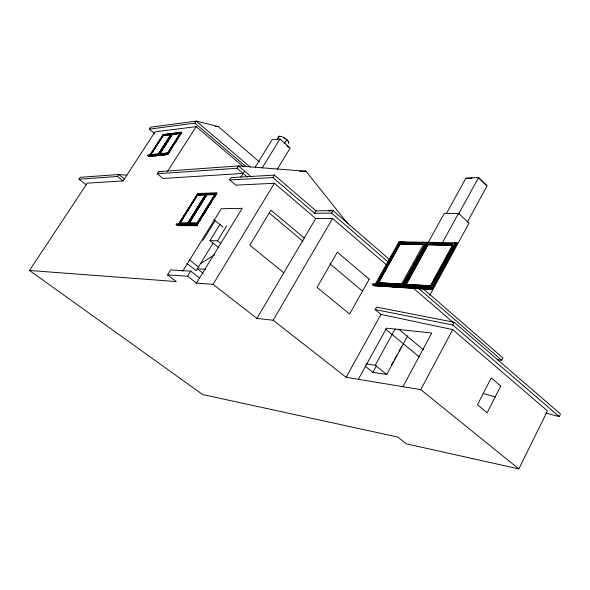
<?xml version="1.0" encoding="UTF-8"?>
<svg xmlns="http://www.w3.org/2000/svg" width="590" height="590" viewBox="0 0 590 590"><rect width="100%" height="100%" fill="white"/><g stroke="black" fill="none" stroke-linecap="round" stroke-linejoin="round"><path stroke-width="0.89" d="M452.796 244.939L430.494 285.87L452.796 244.939L427.743 244.437L405.699 284.365L430.604 285.855M381.671 284.277L376.28 283.938L399.312 242.748L425.729 243.235L426.164 243.965M163.622 135.781L163.15 135.316L170.945 134.38L158.474 153.946L150.62 154.646L158.813 154.226M403.737 285.649L427.16 243.264L403.737 285.649L410.175 286.047M180.289 133.252L167.708 153.061L159.661 153.776L167.656 153.017L180.289 133.252L172.302 134.218L159.934 153.806M179.729 223.131L187.841 223.123L179.729 223.131L197.385 194.995L205.431 194.685L188.313 222.364M215.011 194.516L206.825 194.634L189.036 223.116L197.34 223.108L215.011 194.516L197.281 223.057L189.265 223.057L206.898 194.825L215.084 194.582M147.994 155.76L166.535 153.798L167.685 154.396L149.189 156.136L147.625 155.458L147.957 155.17L149.285 155.989L154.565 155.495M432.308 288.975L430.029 287.529L372.954 283.96L372.401 284.587L372.91 285.022L429.985 288.65L430.117 288.23L431.777 288.967L431.578 289.336L374.466 285.671L431.777 288.967M372.91 285.022L373.042 284.623L374.657 285.324M176.55 224.893L195.644 224.606L196.971 225.166L177.959 225.151L176.55 224.893L176.137 224.569L176.587 224.119L197.702 224.429M545.949 413.089L559.224 416.599L560.5 414.003L454.271 322.288L376.531 307.102L375.152 309.58L380.963 314.418L452.707 329.581L547.483 410.928L518.831 468.91L406.237 443.82L397.749 437.035L202.687 394.555L29.5 270.471L87.276 183.158L123.096 180.931L155.089 131.828L196.175 126.629L243.537 166.867M497.134 359.664L501.699 360.232L502.909 357.879L423.554 289.07M375.152 309.58L452.832 324.994L454.271 322.288M199.568 278.008L190.695 271.135L170.628 269.918L167.545 274.881L187.554 276.231L196.455 283.089L213.064 284.343L256.93 318.408L273.155 320.23L346.109 377.283L420.759 389.629L452.707 329.581M402.926 386.679L431.769 333.011L386.531 328.151L358.351 379.311M365.07 366.08L372.924 372.334L386.73 374.48L407.852 335.622M429.859 295.155L469.028 223.108L458.526 213.351L444.211 213.506L428.207 242.49M372.401 284.587L429.461 288.193L430.029 287.529M403.789 285.464L431.165 287.16L455.06 243.781L431.327 287.367L422.13 286.792M467.25 222.305L487.134 185.776L478.571 177.553L465.938 178.121L446.416 213.506M445.524 262.86L446.401 261.245M431.946 288.665L456.889 242.815L457.243 243.139L431.939 289.646L374.466 285.671M391.384 365.181L393.537 361.22M394.4 359.642L396.554 355.682M399.135 350.932L399.998 349.346M400.861 347.761L401.716 346.175M372.924 372.334L376.457 365.881M365.793 363.868L375.233 365.262L395.167 328.903M442.574 242.446L458.526 213.351M458.496 214.185L478.571 177.553M346.109 377.283L380.963 314.418M423.561 244.356L401.561 284.115L378.153 282.691L399.895 243.891L423.561 244.356L399.895 243.891M410.316 270.427L411.193 268.841M413.826 264.084L414.704 262.498M416.894 258.531L417.772 256.945M376.324 283.761L402.166 285.361L425.729 243.235L402.328 285.56L402.904 286.054M374.82 285.036L399.069 241.797L456.889 242.815M374.82 285.966L375.174 285.339M380.557 275.729L381.457 274.129M382.357 272.528L383.249 270.921M384.149 269.32L385.049 267.72M388.191 262.115L389.09 260.514M389.99 258.914L392.682 254.113M393.582 252.505L394.474 250.905M376.28 283.938L399.371 242.748M376.619 283.908L378.419 280.7M379.318 279.092L380.218 277.492M381.118 275.884L387.866 263.848M388.766 262.248L391.465 257.432M392.365 255.824L397.306 246.996M398.206 245.396L399.106 243.788M378.574 282.639L400.086 244.157L378.64 282.699M328.549 210.91L333.07 210.608L316.056 210.866L274.416 175.097L231.155 177.612L229.694 179.957L272.912 177.568L314.61 213.307L331.617 213.093L333.07 210.608L389.452 259.497M273.155 320.23L332.583 218.455L386.73 265.161M314.61 213.307L316.056 210.866M256.93 318.408L315.716 218.573L332.583 218.455M213.064 284.343L274.416 183.269L315.716 218.573M277.248 169.271L290.177 148.024L279.933 139.004L272.056 139.786L255.212 167.154M272.912 177.568L274.416 175.097M196.455 283.089L242.202 208.329L221.294 208.742L182.73 271.157M284.409 143.591L286.814 139.646M213.13 243.095L196.212 270.64L186.772 263.31M277.234 139.491L279.247 136.216M220.085 224.222L209.981 240.639L217.504 240.794L226.634 225.918M262.167 167.973L279.933 139.004M187.554 276.231L190.695 271.135M240.831 177.125L244.54 171.122M202.849 240.58L215.129 220.697M197.606 224.458L198.557 222.924M199.981 220.631L200.932 219.104M202.363 216.803L203.793 214.509M204.745 212.975L205.696 211.449M207.119 209.155L208.55 206.854M209.981 204.56L211.404 202.267M214.738 196.905L216.169 194.612M177.959 225.151L178.084 225.623L197.104 225.653L197.392 225.181L195.57 224.104L176.373 224.193M250.839 176.462L238.404 165.923L158.577 171.661L157.22 173.77L236.959 168.253L238.404 165.923L306.004 171.255L347.879 223.772M195.356 224.185L195.541 224.901M215.07 194.317L197.156 223.101L197.702 223.396M197.06 223.949L216.183 193.468L197.141 224.089L188.092 223.957L207.009 193.83L188.092 223.957M197.244 224.06L216.169 193.653L211.692 193.822M196.794 225.446L217.12 192.76L197.798 193.535L178.269 224.65M205.431 194.685L187.76 223.057M190.032 221.361L190.998 219.805M192.937 216.707L193.904 215.158M195.843 212.053L196.809 210.505M198.262 208.174L199.236 206.625M201.168 203.52L202.141 201.972M203.594 199.649L205.047 197.318M188.925 223.293L207.223 193.999M178.084 225.623L178.372 225.166M179.021 224.075L197.178 195.135M205.453 194.951L197.458 195.187L180.039 223.138L197.385 194.995M167.28 171.749L196.175 126.629M250.212 167.088L196.249 121.09L150.546 127.204L149.285 129.129L194.936 123.14L196.249 121.09L218.248 126.533L259.438 161.925M167.612 153.555L181.226 132.639L167.693 153.666L147.625 155.458M149.078 156.306L167.575 154.565L181.986 132.123L163.253 134.402L149.078 156.306L149.536 156.203M168.113 154.012L169.079 152.508M170.525 150.258L172.457 147.257M175.842 141.998L177.774 138.997M168.681 153.238L170.171 150.922M175.149 143.186L176.646 140.863M170.945 134.38L158.4 153.887M158.363 154.44L171.867 133.775L158.4 154.565M158.887 154.388L172.258 133.701L181.086 132.632M158.902 154.506L172.332 133.724L181.226 132.639M160.347 152.581L161.837 150.273M162.833 148.732L163.828 147.198M165.812 144.115L168.298 140.273M169.293 138.731L170.289 137.197M159.204 154.492L172.546 133.841L181.477 133.008M159.883 153.769L172.391 134.358L180.319 133.473L172.405 134.38M151.578 155.2L149.867 155.362L163.187 134.83L171.867 133.775M150.538 154.661L163.275 134.963L171.734 133.937M150.811 154.617L163.238 135.457L170.982 134.601L163.26 135.479L150.885 154.676M124.394 178.94L118.833 174.515L80.27 177.288L79.016 179.176L117.528 176.513L118.833 174.515L126.85 175.171M200.6 263.494L214.672 254.806M162.493 154.742L167.781 154.248L166.262 153.437L166.469 154.005M405.699 284.365L430.501 285.767M171.727 133.76L163.187 134.83M377.172 284.38L378.64 284.535M147.788 155.2L166.439 153.4M155.015 154.875L157.582 154.632M161.535 154.256L163.297 154.086M148.06 155.554L166.535 153.798M156.328 155.325L160.731 154.912M149.123 156.188L168.039 154.462M154.624 156.018L156.38 155.856M160.79 155.443L163.43 155.192M243.102 173.453L162.995 178.446L157.22 173.77M303.253 171.424L306.004 171.255L299.558 171.27M274.416 183.269L235.882 185.135L229.694 179.957M303.275 171.38L306.004 171.255M466.638 178.431L472.14 178.187M206.913 193.822L216.183 193.468M197.657 194.368L206.382 194.029M215.505 126.555L218.248 126.533M158.577 171.661L162.257 171.653M176.137 224.569L195.644 224.606M177.782 225.432L197.104 225.653M404.924 242.202L399.069 241.797M421.444 242.497L437.964 242.792M454.484 243.087L457.243 243.139M427.101 243.264L455.06 243.781M400.477 243.006L419.726 243.368M433.185 243.618L451.306 243.965M400.116 244.186L423.377 244.621M205.593 269.276L197.34 268.804L203.085 273.273M378.153 282.691L401.679 284.1M383.463 284.387L391.546 284.889M392.925 284.926L400.529 285.449M412.543 286.143L419.372 286.622M372.696 284.07L429.763 287.647M385.83 284.985L388.522 285.154M395.713 285.604L397.513 285.715M405.234 286.202L407.071 286.312M414.431 286.777L417.189 286.947M423.627 287.352L426.386 287.522M378.448 285.265L382.976 285.553M387.512 285.84L392.955 286.187M396.583 286.416L401.112 286.703M406.554 287.05L411.09 287.337M415.618 287.625L420.154 287.913M424.689 288.2L429.225 288.488M29.5 270.471L176.299 281.57L167.545 274.881M483.188 393.567L495.519 396.893M176.587 224.119L178.091 224.938M79.016 179.176L86.258 184.803M189.338 259.851L198.469 266.968M117.528 176.513L123.096 180.931M209.981 240.639L218.794 247.667M188.092 224.458L187.554 223.957L178.8 223.964L197.48 194.191L206.53 193.844L206.987 194.221M217.504 240.794L220.911 243.523M375.233 365.262L386.73 374.48M420.759 389.629L518.831 468.91M283.797 272.772L249.806 245.182L270.935 210.158L304.226 238.087M213.705 219.546L223.05 227.076M149.285 129.129L154.941 133.819M385.344 328.866L419.328 356.957M398.589 329.095L423.266 349.634M269.106 212.938L303.039 241.332M329.899 263.811L362.415 291.018M236.959 168.253L247.262 176.971M378.544 282.617L379.082 283.075M194.936 123.14L246.008 166.594M413.133 287.942L452.773 322.14M452.832 324.994L559.224 416.599M331.617 213.093L388.773 262.543M418.745 288.473L501.699 360.232M431.91 287.868L431.165 287.16M429.461 288.193L429.985 288.65M286.843 145.73L288.665 147.338M478.549 177.9L486.425 185.466M278.605 137.138A5.679 2.043 31.8 0 1 278.937 136.718M279.586 136.526A5.679 2.043 31.8 0 1 280.508 136.563M284.181 137.986A5.679 2.043 31.8 0 1 285.427 138.79M286.548 139.675A5.679 2.043 31.8 0 1 287.455 140.582M288.09 141.438A5.679 2.043 31.8 0 1 288.414 142.197M278.17 137.559A6.173 2.227 31.8 0 1 284.24 137.809A6.173 2.227 31.8 0 1 288.451 143.503M500.763 386.022L487.141 412.72L477.458 404.718L491.234 377.932L500.763 386.022M427.949 244.717L406.2 284.373L427.979 244.739L452.7 245.3L427.979 244.739M369.222 279.188L349.597 314.02L317.044 287.382L337.34 252.196L369.222 279.188M206.367 193.844L187.613 224.067L206.367 193.844"/></g></svg>
